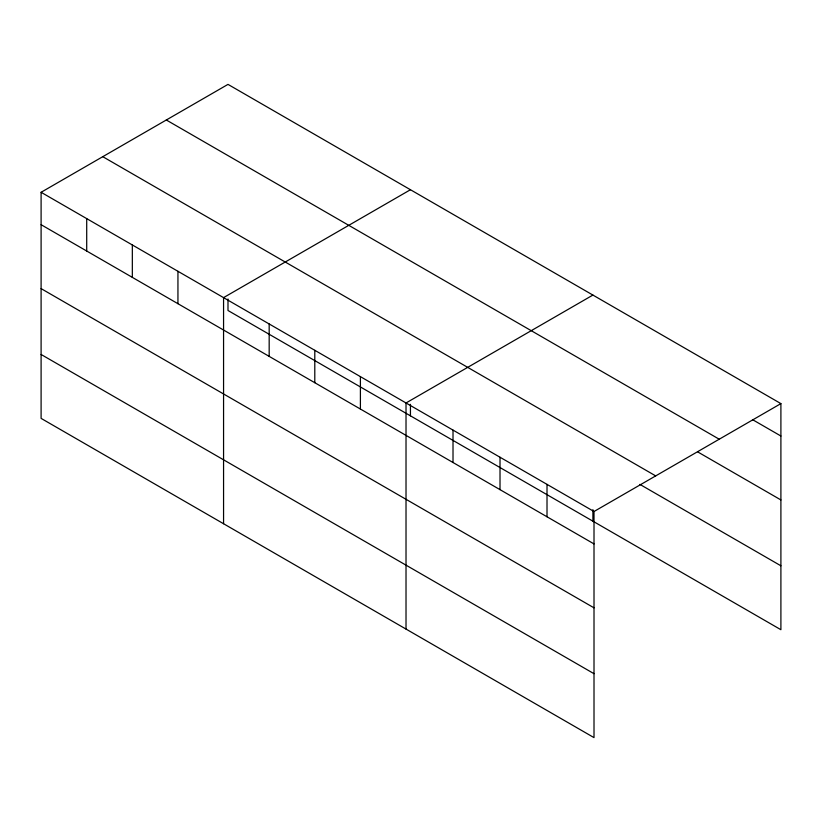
<?xml version="1.0" encoding="UTF-8"?>
<svg xmlns="http://www.w3.org/2000/svg" width="822" height="822" viewBox="0 0 822 822"><rect width="100%" height="100%" fill="white"/><g stroke="black" fill="none" stroke-linecap="round" stroke-linejoin="round"><path stroke-width="1.23" d="M41.1 192.286L594.008 511.51L594.008 737.611L41.1 418.388L41.1 192.286L227.992 84.389L780.9 403.612L780.9 629.714L227.992 310.49L227.992 298.992M410.445 189.728L223.563 297.626L223.563 523.737M592.909 295.077L406.017 402.975L406.017 629.077M594.008 511.51L780.9 403.612M752.479 419.61L780.9 436.02M166.311 119.991L719.229 439.215M697.837 451.977L780.9 499.94M102.771 156.683L655.689 475.897M639.906 484.394L780.9 565.793M41.1 224.694L594.008 543.917M41.1 288.614L594.008 607.838M41.1 354.467L594.008 673.691M592.909 509.671L592.909 521.179M547.01 484.374L547.01 516.781M500.012 457.238L500.012 489.645M453.014 430.101L453.014 462.519M410.445 404.332L410.445 415.84M360.406 376.64L360.406 409.048M314.795 350.306L314.795 382.713M269.174 323.96L269.174 356.378M177.942 271.291L177.942 303.698M132.332 244.956L132.332 277.363M86.711 218.621L86.711 251.029"/></g></svg>
